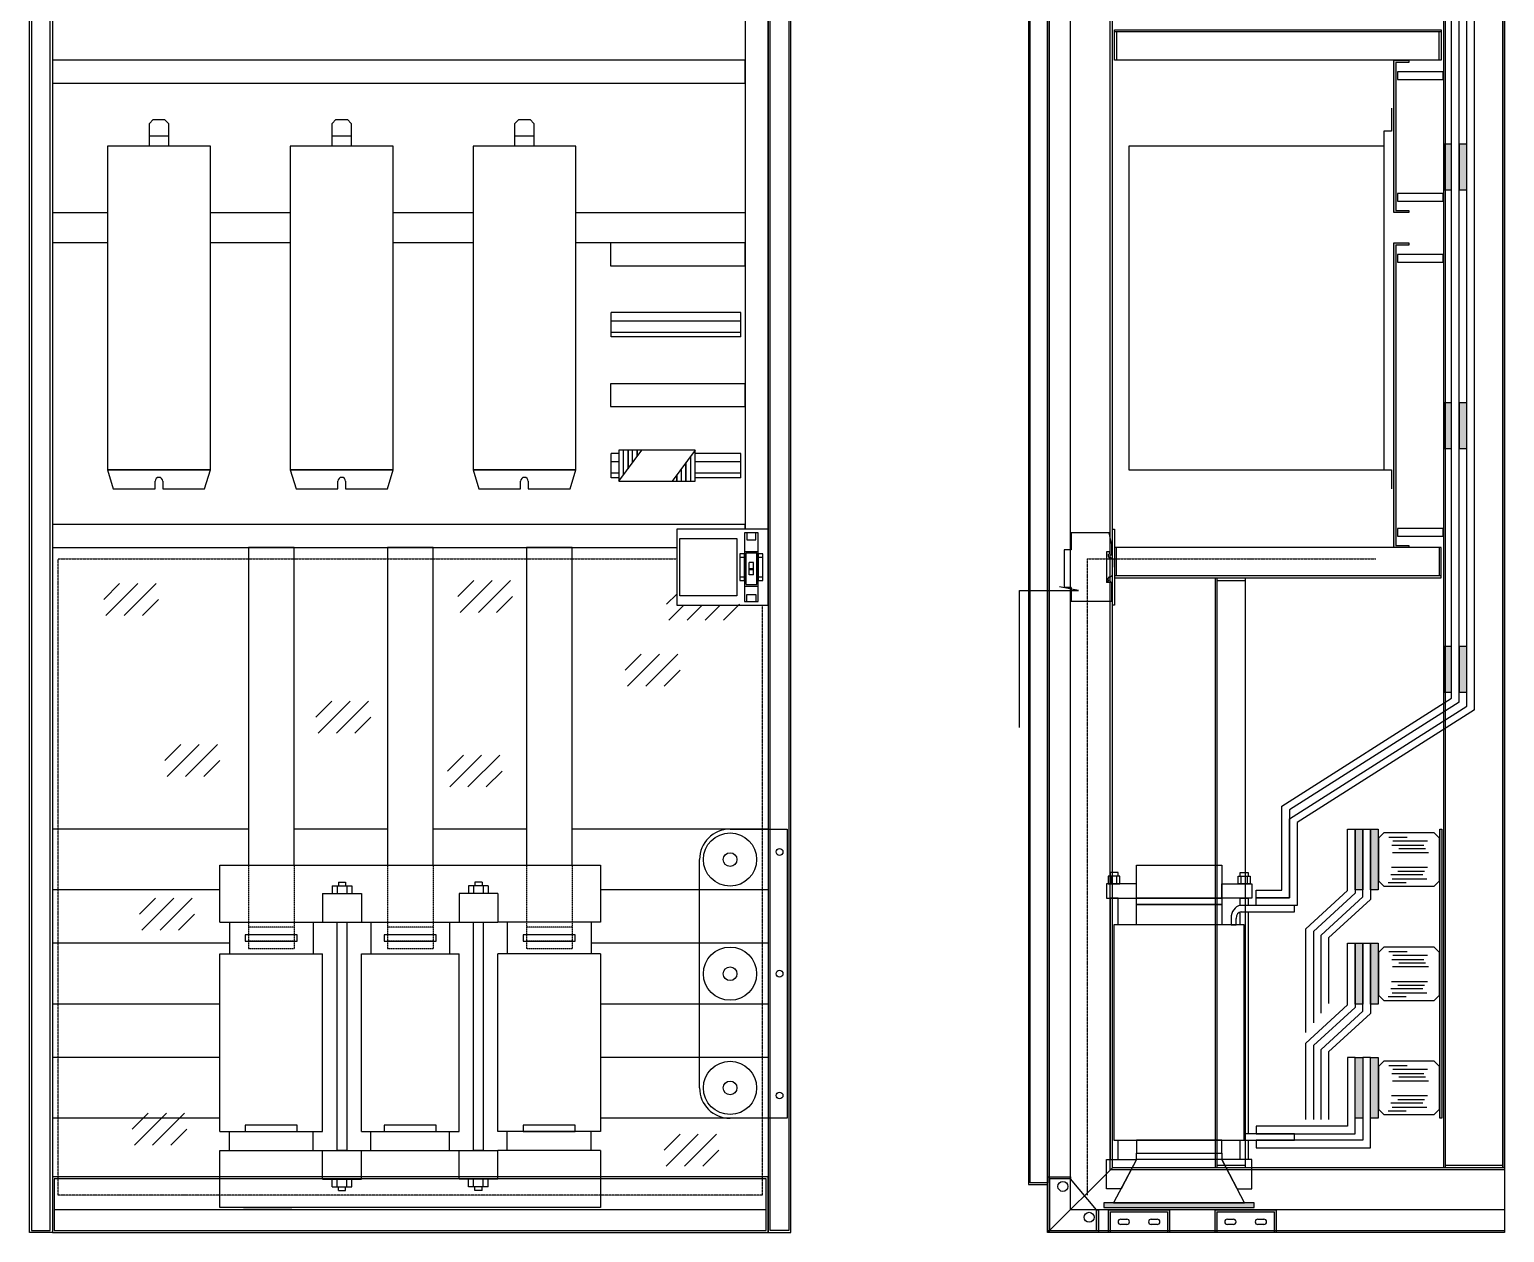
# Model space of a CAD drawing. Header units: millimetres. Extents: x 3151 to 30896, y 1337 to 7086.
# Drawn here: x 9581 to 11519, y 1337 to 2917 of the extents above; entities that cross this region are included whole.
import ezdxf

# ---------------------------------------------------------------- set-up
doc = ezdxf.new("R2010")
doc.units = ezdxf.units.MM
doc.linetypes.add('CENTER', pattern=[2, 1.25, -0.25, 0.25, -0.25])
doc.linetypes.add('DASHED2', pattern=[0.375, 0.25, -0.125])

msp = doc.modelspace()

# ---------------------------------------------------------------- hatches: boundary and pattern name
for points in [[(11373.1, 2876.7), (11393.1, 2876.7), (11393.1, 2874), (11375.7, 2874), (11375.7, 2679.3), (11393.1, 2679.3), (11393.1, 2676.7), (11373.1, 2676.7)], [(11439.1, 2706.7), (11449.1, 2706.7), (11449.1, 2766.7), (11439.1, 2766.7)], [(11459.1, 2706.7), (11469.1, 2706.7), (11469.1, 2766.7), (11459.1, 2766.7)], [(11373.1, 2636.7), (11393.1, 2636.7), (11393.1, 2634), (11375.7, 2634), (11375.7, 2239.3), (11393.1, 2239.3), (11393.1, 2236.7), (11373.1, 2236.7)], [(11439.1, 2366.7), (11449.1, 2366.7), (11449.1, 2426.7), (11439.1, 2426.7)], [(11459.1, 2366.7), (11469.1, 2366.7), (11469.1, 2426.7), (11459.1, 2426.7)], [(11439.1, 2046.7), (11449.1, 2046.7), (11449.1, 2106.7), (11439.1, 2106.7)], [(11459.1, 2046.7), (11469.1, 2046.7), (11469.1, 2106.7), (11459.1, 2106.7)], [(11332.6, 1786.7), (11322.6, 1786.7), (11322.6, 1866.7), (11332.6, 1866.7)], [(11352.6, 1786.7), (11342.6, 1786.7), (11342.6, 1866.7), (11352.6, 1866.7)], [(11436.2, 1486.7), (11433.6, 1486.7), (11433.6, 1866.7), (11436.2, 1866.7)], [(11332.6, 1636.7), (11322.6, 1636.7), (11322.6, 1716.7), (11332.6, 1716.7)], [(11352.6, 1636.7), (11342.6, 1636.7), (11342.6, 1716.7), (11352.6, 1716.7)], [(11332.6, 1486.7), (11322.6, 1486.7), (11322.6, 1566.7), (11332.6, 1566.7)], [(11352.6, 1486.7), (11342.6, 1486.7), (11342.6, 1566.7), (11352.6, 1566.7)], [(10948.6, 1409.7), (10948.6, 1407), (10921.2, 1407), (10921.2, 1339.3), (10982.9, 1339.3), (10982.9, 1366.7), (10985.6, 1366.7), (10985.6, 1336.7), (10918.6, 1336.7), (10918.6, 1409.7)], [(11189.9, 1375.6), (10992.6, 1375.6), (10992.6, 1369.4), (11189.9, 1369.4)]]:
    msp.add_hatch(color=7).paths.add_polyline_path(points)
at = {"linetype": 'Continuous'}
for points in [[(11078.6, 1366.7), (11078.6, 1336.7), (11075.9, 1336.7), (11075.9, 1364), (11001.2, 1364), (11001.2, 1336.7), (10998.6, 1336.7), (10998.6, 1366.7)], [(11218.6, 1366.7), (11218.6, 1336.7), (11215.9, 1336.7), (11215.9, 1364), (11141.2, 1364), (11141.2, 1336.7), (11138.6, 1336.7), (11138.6, 1366.7)]]:
    msp.add_hatch(color=7, dxfattribs=at).paths.add_polyline_path(points)

# ---------------------------------------------------------------- linework, layer by layer
at = {"color": 7}
for p, q in [((9581.5, 1336.7), (9581.5, 3536.7)), ((9584.1, 3534), (9584.1, 1339.3)), ((9608.8, 1339.3), (9608.8, 3534)), ((9611.5, 3536.7), (9611.5, 1336.7)), ((10551.5, 3536.7), (10551.5, 1336.7)), ((10554.1, 1339.3), (10554.1, 3534)), ((10578.8, 3534), (10578.8, 1339.3)), ((10581.5, 1336.7), (10581.5, 3536.7)), ((10918.6, 1336.7), (10918.6, 3536.7)), ((10921.2, 1336.7), (10921.2, 3536.7)), ((11518.6, 3536.7), (11518.6, 1336.7)), ((10893.6, 3512.8), (10893.6, 1399.8)), ((10895.6, 1401.8), (10895.6, 3510.8)), ((10918.6, 3510.8), (10918.6, 1401.8)), ((10948.6, 1366.7), (10948.6, 3506.7)), ((11449.1, 2038.7, -4.7), (11449.1, 3491.7, 137.5)), ((11459.1, 2033.5, -4.2), (11459.1, 3481.7, 137.5)), ((11469.1, 2028.3, -4.8), (11469.1, 3471.7, 136.6)), ((11000.9, 1419), (11000.9, 3454.3)), ((11003.6, 1421.7), (11003.6, 3451.7)), ((11438.6, 3451.2), (11438.6, 1422.2)), ((11441.2, 1422.2), (11441.2, 3451.2)), ((11479.1, 2023.5, -5.3), (11479.1, 3461.7, 135.6)), ((11515.9, 3451.2), (11515.9, 1422.2)), ((11518.6, 1422.2), (11518.6, 3451.2)), ((11518.6, 3451.2), (11518.6, 1422.2)), ((10521.5, 3172.2), (10521.5, 2260.8)), ((10551.5, 2260.8), (10551.5, 3172.2)), ((11006.4, 2876.7), (11006.4, 2916.7)), ((11006.4, 2916.7), (11435.4, 2916.7)), ((11435.4, 2914), (11006.4, 2914)), ((11009.1, 2914), (11009.1, 2876.7)), ((11432.8, 2876.7), (11432.8, 2914)), ((11435.4, 2916.7), (11435.4, 2876.7)), ((10521.5, 2876.7), (9611.5, 2876.7)), ((9611.5, 2876.7), (9611.5, 2676.7)), ((10521.5, 2876.7), (9611.5, 2876.7)), ((9611.5, 2876.7), (9611.5, 2846.7)), ((10521.5, 2846.7), (10521.5, 2876.7)), ((10551.5, 2676.7), (10551.5, 2876.7)), ((11435.4, 2876.7), (11006.4, 2876.7)), ((11373.1, 2676.7), (11373.1, 2876.7)), ((11373.1, 2876.7), (11393.1, 2876.7)), ((11393.1, 2874), (11375.7, 2874)), ((11375.7, 2874), (11375.7, 2679.3)), ((11393.1, 2876.7), (11393.1, 2874)), ((11378.1, 2861.7), (11378.1, 2851.7)), ((11438.1, 2861.7), (11378.1, 2861.7)), ((11378.1, 2851.7), (11438.1, 2851.7)), ((11438.1, 2851.7), (11438.1, 2861.7)), ((9611.5, 2846.7), (10521.5, 2846.7)), ((11370.2, 2813.8), (11370.2, 2783.8)), ((9739, 2793.8), (9744, 2798.8)), ((9739, 2763.8), (9739, 2793.8)), ((9744, 2798.8), (9759, 2798.8)), ((9759, 2798.8), (9764, 2793.8)), ((9764, 2793.8), (9764, 2763.8)), ((9979, 2793.8), (9984, 2798.8)), ((9979, 2763.8), (9979, 2793.8)), ((9984, 2798.8), (9999, 2798.8)), ((9999, 2798.8), (10004, 2793.8)), ((10004, 2793.8), (10004, 2763.8)), ((10219, 2793.8), (10224, 2798.8)), ((10219, 2763.8), (10219, 2793.8)), ((10224, 2798.8), (10239, 2798.8)), ((10239, 2798.8), (10244, 2793.8)), ((10244, 2793.8), (10244, 2763.8)), ((9739, 2777.3), (9764, 2777.3)), ((9979, 2777.3), (10004, 2777.3)), ((10219, 2777.3), (10244, 2777.3)), ((11370.2, 2783.8), (11360.2, 2783.8)), ((11360.2, 2783.8), (11360.2, 2563.8)), ((9819, 2763.8), (9684, 2763.8)), ((9684, 2763.8), (9684, 2338.8)), ((9819, 2338.8), (9819, 2763.8)), ((10059, 2763.8), (9924, 2763.8)), ((9924, 2763.8), (9924, 2338.8)), ((10059, 2338.8), (10059, 2763.8)), ((10299, 2763.8), (10164, 2763.8)), ((10164, 2763.8), (10164, 2338.8)), ((10299, 2338.8), (10299, 2763.8)), ((11360.2, 2763.8), (11025.2, 2763.8)), ((11025.2, 2763.8), (11025.2, 2338.8)), ((11449.1, 2766.7), (11439.1, 2766.7)), ((11439.1, 2766.7), (11439.1, 2706.7)), ((11449.1, 2706.7), (11449.1, 2766.7)), ((11469.1, 2766.7), (11459.1, 2766.7)), ((11459.1, 2766.7), (11459.1, 2706.7)), ((11469.1, 2706.7), (11469.1, 2766.7)), ((11378.1, 2701.7), (11378.1, 2691.7)), ((11438.1, 2701.7), (11378.1, 2701.7)), ((11438.1, 2691.7), (11438.1, 2701.7)), ((11439.1, 2706.7), (11449.1, 2706.7)), ((11459.1, 2706.7), (11469.1, 2706.7)), ((9611.5, 2676.7), (9684, 2676.7)), ((9819, 2676.7), (9924, 2676.7)), ((10059, 2676.7), (10164, 2676.7)), ((10299, 2676.7), (10521.5, 2676.7)), ((11393.1, 2676.7), (11373.1, 2676.7)), ((11375.7, 2679.3), (11393.1, 2679.3)), ((11378.1, 2691.7), (11438.1, 2691.7)), ((11393.1, 2679.3), (11393.1, 2676.7)), ((9684, 2636.7), (9611.5, 2636.7)), ((9611.5, 2636.7), (9611.5, 2236.7)), ((9924, 2636.7), (9819, 2636.7)), ((10164, 2636.7), (10059, 2636.7)), ((10521.5, 2636.7), (10299, 2636.7)), ((10521.5, 2636.7), (10344.5, 2636.7)), ((10344.5, 2636.7), (10344.5, 2606.7)), ((10521.5, 2606.7), (10521.5, 2636.7)), ((10551.5, 2260.8), (10551.5, 2636.7)), ((11373.1, 2236.7), (11373.1, 2636.7)), ((11373.1, 2636.7), (11393.1, 2636.7)), ((11393.1, 2636.7), (11393.1, 2634)), ((11393.1, 2634), (11375.7, 2634)), ((11375.7, 2634), (11375.7, 2239.3)), ((11378.1, 2621.7), (11378.1, 2611.7)), ((11438.1, 2621.7), (11378.1, 2621.7)), ((11438.1, 2611.7), (11438.1, 2621.7)), ((10344.5, 2606.7), (10521.5, 2606.7)), ((11378.1, 2611.7), (11438.1, 2611.7)), ((11360.2, 2563.8), (11360.2, 2338.8)), ((10345.5, 2513.2), (10345.5, 2545.2)), ((10355.5, 2545.2), (10345.5, 2545.2)), ((10515.5, 2545.2), (10355.5, 2545.2)), ((10515.5, 2513.2), (10515.5, 2545.2)), ((10355.5, 2534.2), (10345.5, 2534.2)), ((10355.5, 2519.2), (10345.5, 2519.2)), ((10515.5, 2534.2), (10355.5, 2534.2)), ((10515.5, 2519.2), (10355.5, 2519.2)), ((10355.5, 2513.2), (10345.5, 2513.2)), ((10515.5, 2513.2), (10355.5, 2513.2)), ((10521.5, 2451.7), (10344.5, 2451.7)), ((10344.5, 2451.7), (10344.5, 2421.7)), ((10521.5, 2421.7), (10521.5, 2451.7)), ((10344.5, 2421.7), (10521.5, 2421.7)), ((11449.1, 2426.7), (11439.1, 2426.7)), ((11439.1, 2426.7), (11439.1, 2366.7)), ((11449.1, 2366.7), (11449.1, 2426.7)), ((11469.1, 2426.7), (11459.1, 2426.7)), ((11459.1, 2426.7), (11459.1, 2366.7)), ((11469.1, 2366.7), (11469.1, 2426.7)), ((10455.5, 2364.7), (10355.5, 2364.7)), ((10355.5, 2364.7), (10355.5, 2323.7)), ((10385.5, 2364.7), (10355.5, 2364.7)), ((10355.5, 2364.7), (10355.5, 2323.7)), ((10355.5, 2323.7), (10385.5, 2364.7)), ((10361.5, 2331.9), (10361.5, 2364.7)), ((10367.5, 2340.7), (10367.5, 2364.7)), ((10367.5, 2364.7), (10367.5, 2340.1)), ((10373.5, 2348.3), (10373.5, 2364.7)), ((10379.5, 2356.7), (10379.5, 2364.7)), ((10379.5, 2364.7), (10379.5, 2356.5)), ((10455.5, 2364.7), (10425.5, 2323.7)), ((10455.5, 2323.7), (10455.5, 2364.7)), ((10455.5, 2364.7), (10455.5, 2364.7)), ((10455.5, 2323.7), (10455.5, 2364.7)), ((11439.1, 2366.7), (11449.1, 2366.7)), ((11459.1, 2366.7), (11469.1, 2366.7)), ((10355.5, 2360.2), (10345.5, 2360.2)), ((10345.5, 2328.2), (10345.5, 2360.2)), ((10355.5, 2349.2), (10345.5, 2349.2)), ((10443.5, 2323.7), (10443.5, 2348.3)), ((10443.5, 2347.7), (10443.5, 2323.7)), ((10449.5, 2356.5), (10449.5, 2323.7)), ((10515.5, 2360.2), (10455.5, 2360.2)), ((10515.5, 2349.2), (10455.5, 2349.2)), ((10515.5, 2328.2), (10515.5, 2360.2)), ((9819, 2338.8), (9684, 2338.8)), ((9684, 2338.8), (9691.5, 2313.8)), ((9684, 2338.8), (9819, 2338.8)), ((9811.5, 2313.8), (9819, 2338.8)), ((10059, 2338.8), (9924, 2338.8)), ((9924, 2338.8), (9931.5, 2313.8)), ((9924, 2338.8), (10059, 2338.8)), ((10051.5, 2313.8), (10059, 2338.8)), ((10299, 2338.8), (10164, 2338.8)), ((10164, 2338.8), (10171.5, 2313.8)), ((10164, 2338.8), (10299, 2338.8)), ((10291.5, 2313.8), (10299, 2338.8)), ((10355.5, 2334.2), (10345.5, 2334.2)), ((10355.5, 2328.2), (10345.5, 2328.2)), ((10431.5, 2323.7), (10431.5, 2331.9)), ((10431.5, 2331.7), (10431.5, 2323.7)), ((10437.5, 2340.1), (10437.5, 2323.7)), ((10515.5, 2334.2), (10455.5, 2334.2)), ((10515.5, 2328.2), (10455.5, 2328.2)), ((11025.2, 2338.8), (11360.2, 2338.8)), ((11360.2, 2338.8), (11370.2, 2338.8)), ((11370.2, 2338.8), (11370.2, 2313.8)), ((9691.5, 2313.8), (9746.5, 2313.8)), ((9746.5, 2313.8), (9746.5, 2323.8)), ((9756.5, 2323.8), (9756.5, 2313.8)), ((9756.5, 2313.8), (9811.5, 2313.8)), ((9931.5, 2313.8), (9986.5, 2313.8)), ((9986.5, 2313.8), (9986.5, 2323.8)), ((9996.5, 2323.8), (9996.5, 2313.8)), ((9996.5, 2313.8), (10051.5, 2313.8)), ((10171.5, 2313.8), (10226.5, 2313.8)), ((10226.5, 2313.8), (10226.5, 2323.8)), ((10236.5, 2323.8), (10236.5, 2313.8)), ((10236.5, 2313.8), (10291.5, 2313.8)), ((10355.5, 2323.7), (10455.5, 2323.7)), ((10355.5, 2323.7), (10355.5, 2323.7)), ((10425.5, 2323.7), (10455.5, 2323.7)), ((10521.5, 2266.7), (9611.5, 2266.7)), ((9611.5, 2266.7), (9611.5, 2236.7)), ((10521.5, 2260.8), (10521.5, 2266.7)), ((10551.5, 2260.8), (10431.5, 2260.8)), ((10431.5, 2260.8), (10431.5, 2160.8)), ((10435.5, 2173.3), (10435.5, 2248.3)), ((10435.5, 2248.3), (10510.5, 2248.3)), ((10510.5, 2248.3), (10510.5, 2173.3)), ((10538.5, 2255.8), (10520.5, 2255.8)), ((10520.5, 2255.8), (10520.5, 2165.8)), ((10523.5, 2255.8), (10523.5, 2246.8)), ((10535.5, 2246.8), (10535.5, 2255.8)), ((10538.5, 2165.8), (10538.5, 2255.8)), ((10551.5, 2160.8), (10551.5, 2260.8)), ((10999.4, 2255.8), (10949.4, 2255.8)), ((10949.4, 2255.8), (10949.4, 2233.5)), ((11002.4, 2241.8), (10999.4, 2255.8)), ((11003.6, 2160.8), (11003.6, 2260.8)), ((11003.6, 2260.8), (11006.6, 2260.8)), ((11006.6, 2260.8), (11006.6, 2160.8)), ((11378.1, 2261.7), (11378.1, 2251.7)), ((11438.1, 2261.7), (11378.1, 2261.7)), ((11378.1, 2251.7), (11438.1, 2251.7)), ((11438.1, 2251.7), (11438.1, 2261.7)), ((9611.5, 2236.7), (10431.5, 2236.7)), ((9611.5, 2236.7), (10431.5, 2236.7)), ((9929, 2236.7, 0.7), (9869, 2236.7, 0.7)), ((9869, 2236.7, 0.7), (9869, 1819.4, 0.7)), ((9929, 1819.4, 0.7), (9929, 2236.7, 0.7)), ((10111.5, 2236.7, 0.7), (10051.5, 2236.7, 0.7)), ((10051.5, 2236.7, 0.7), (10051.5, 1819.4, 0.7)), ((10111.5, 1819.4, 0.7), (10111.5, 2236.7, 0.7)), ((10294, 2236.7, 0.7), (10234, 2236.7, 0.7)), ((10234, 2236.7, 0.7), (10234, 1819.4, 0.7)), ((10294, 1819.4, 0.7), (10294, 2236.7, 0.7)), ((10520.5, 2228.3), (10514.5, 2228.3)), ((10514.5, 2228.3), (10514.5, 2193.3)), ((10520.5, 2231.5), (10538.5, 2231.5)), ((10520.5, 2193.3), (10520.5, 2228.3)), ((10522.5, 2229.5), (10536.5, 2229.5)), ((10522.5, 2188), (10522.5, 2229.5)), ((10523.5, 2246.8), (10535.5, 2246.8)), ((10536.5, 2188), (10536.5, 2229.5)), ((10544.5, 2228.3), (10538.5, 2228.3)), ((10538.5, 2228.3), (10538.5, 2193.3)), ((10544.5, 2193.3), (10544.5, 2228.3)), ((10940.4, 2233.5), (10940.4, 2184)), ((10949.4, 2233.5), (10940.4, 2233.5)), ((10996, 2230.8), (10996, 2190.8)), ((10999.6, 2230.8), (10996, 2230.8)), ((10997.9, 2228.4), (10997.9, 2225.1)), ((10999.6, 2230.8), (11000.4, 2226.8)), ((11002.4, 2241.8), (11002.4, 2226.8)), ((11006.4, 2236.7), (11006.4, 2196.7)), ((11435.4, 2236.7), (11006.4, 2236.7)), ((11009.1, 2199.3), (11009.1, 2236.7)), ((11393.1, 2236.7), (11373.1, 2236.7)), ((11375.7, 2239.3), (11393.1, 2239.3)), ((11393.1, 2239.3), (11393.1, 2236.7)), ((11432.8, 2236.7), (11432.8, 2199.3)), ((11435.4, 2196.7), (11435.4, 2236.7)), ((10520.5, 2223.6), (10514.5, 2223.6)), ((10514.5, 2223.6), (10514.5, 2197.9)), ((10520.5, 2197.9), (10520.5, 2223.6)), ((10532.5, 2216.8), (10526.5, 2216.8)), ((10526.5, 2200.8), (10526.5, 2216.8)), ((10532.5, 2208.8), (10526.5, 2208.8)), ((10532.5, 2200.8), (10532.5, 2216.8)), ((10544.5, 2223.6), (10538.5, 2223.6)), ((10538.5, 2223.6), (10538.5, 2197.9)), ((10544.5, 2197.9), (10544.5, 2223.6)), ((11000.4, 2226.8), (11002.4, 2226.8)), ((11003.6, 2221.3), (11003.6, 2210.8)), ((11003.6, 2200.3), (11003.6, 2210.8)), ((9678.9, 2168.5), (9699.9, 2189.5)), ((9681.9, 2147.5), (9723.9, 2189.5)), ((9705.9, 2147.5), (9747.9, 2189.5)), ((10144, 2172.4), (10165, 2193.4)), ((10147, 2151.4), (10189, 2193.4)), ((10171, 2151.4), (10213, 2193.4)), ((10514.5, 2197.9), (10520.5, 2197.9)), ((10514.5, 2193.3), (10520.5, 2193.3)), ((10526.5, 2207.8), (10532.5, 2207.8)), ((10532.5, 2200.8), (10526.5, 2200.8)), ((10538.5, 2197.9), (10544.5, 2197.9)), ((10538.5, 2193.3), (10544.5, 2193.3)), ((11002.4, 2190.8), (10996, 2190.8)), ((10997.4, 2190.8), (10999.4, 2194.8)), ((10997.9, 2193.1), (10997.9, 2196.4)), ((10999.4, 2194.8), (11001.4, 2190.8)), ((11002.4, 2190.8), (11002.4, 2165.8)), ((11435.4, 2199.3), (11006.4, 2199.3)), ((11006.4, 2196.7), (11435.4, 2196.7)), ((11178.6, 2196.2), (11138.6, 2196.2)), ((11138.6, 2196.2), (11138.6, 1422.2)), ((11141.2, 1422.2), (11141.2, 2196.2)), ((11141.2, 2193.5), (11178.6, 2193.5)), ((11178.6, 1422.2), (11178.6, 2196.2)), ((10195, 2151.4), (10216, 2172.4)), ((10418, 2162), (10431.5, 2175.5)), ((10510.5, 2173.3), (10435.5, 2173.3)), ((10520.5, 2186), (10538.5, 2186)), ((10522.5, 2188), (10536.5, 2188)), ((10523.5, 2174.8), (10535.5, 2174.8)), ((10523.5, 2165.8), (10523.5, 2174.8)), ((10535.5, 2174.8), (10535.5, 2165.8)), ((10881.5, 2000), (10881.5, 2180)), ((10881.5, 2180), (10959, 2180)), ((10959, 2180), (10934, 2185)), ((10949.4, 2184), (10940.4, 2184)), ((10949.4, 2184), (10949.4, 2165.8)), ((9729.9, 2147.5), (9750.9, 2168.5)), ((10421, 2141), (10440.7, 2160.8)), ((10431.5, 2160.8), (10551.5, 2160.8)), ((10445, 2141), (10464.7, 2160.8)), ((10469, 2141), (10488.7, 2160.8)), ((10493, 2141), (10514, 2162)), ((10520.5, 2165.8), (10538.5, 2165.8)), ((11002.4, 2165.8), (10949.4, 2165.8)), ((11006.6, 2160.8), (11003.6, 2160.8)), ((10363.8, 2075.3), (10384.8, 2096.3)), ((10366.8, 2054.3), (10408.8, 2096.3)), ((10390.8, 2054.3), (10432.8, 2096.3)), ((11449.1, 2106.7), (11439.1, 2106.7)), ((11439.1, 2106.7), (11439.1, 2046.7)), ((11449.1, 2046.7), (11449.1, 2106.7)), ((11469.1, 2106.7), (11459.1, 2106.7)), ((11459.1, 2106.7), (11459.1, 2046.7)), ((11469.1, 2046.7), (11469.1, 2106.7)), ((10414.8, 2054.3), (10435.8, 2075.3)), ((9957.6, 2013.7), (9978.6, 2034.7)), ((9960.6, 1992.7), (10002.6, 2034.7)), ((9984.6, 1992.7), (10026.6, 2034.7)), ((11226.1, 1897, 0), (11449.1, 2038.7, 0)), ((11439.1, 2046.7), (11449.1, 2046.7)), ((11459.1, 2046.7), (11469.1, 2046.7)), ((11459.1, 2033.5, 0), (11236.1, 1891.9, 0)), ((11236.1, 1880.3, 0.7), (11469.1, 2028.3, 0.7)), ((11479.1, 2023.2, 0.7), (11246.1, 1875.2, 0.7)), ((10008.6, 1992.7), (10029.6, 2013.7)), ((9759.4, 1956.7), (9780.4, 1977.7)), ((9762.4, 1935.7), (9804.4, 1977.7)), ((9786.4, 1935.7), (9828.4, 1977.7)), ((9810.4, 1935.7), (9831.4, 1956.7)), ((10130.3, 1943), (10151.3, 1964)), ((10133.3, 1922), (10175.3, 1964)), ((10157.3, 1922), (10199.3, 1964)), ((10181.3, 1922), (10202.3, 1943)), ((11226.1, 1786.3, 0), (11226.1, 1897, 0)), ((11236.1, 1891.9, 0), (11236.1, 1776.3, 0)), ((11236.1, 1776.3, 0.7), (11236.1, 1880.3, 0.7)), ((9869, 1866.7, 0), (9611.5, 1866.7, 0)), ((10051.5, 1866.7, 0), (9929, 1866.7, 0)), ((10051.5, 1866.7, 0), (9929, 1866.7, 0)), ((10234, 1866.7, 0), (10111.5, 1866.7, 0)), ((10234, 1866.7, 0), (10111.5, 1866.7, 0)), ((10551.5, 1866.7, 0), (10294, 1866.7, 0)), ((10501.5, 1866.7, 0), (10551.5, 1866.7, 0)), ((10551.5, 1866.7, 0), (10576.5, 1866.7, 0)), ((10576.5, 1866.7, 0), (10576.5, 1486.7, 0)), ((11246.1, 1875.2, 0.7), (11246.1, 1766.3, 0.7)), ((11312.6, 1786, 0), (11312.6, 1866.7, 0)), ((11312.6, 1866.7, 0), (11322.6, 1866.7, 0)), ((11322.6, 1786.7, 0), (11322.6, 1866.7, 0)), ((11322.6, 1866.7, 0), (11332.6, 1866.7, 0)), ((11322.6, 1866.7, 0), (11322.6, 1782.5, 0)), ((11332.6, 1866.7, 0), (11332.6, 1786.7, 0)), ((11332.6, 1777.7, 0), (11332.6, 1866.7, 0)), ((11332.6, 1866.7, 0), (11342.6, 1866.7, 0)), ((11342.6, 1786.7, 0), (11342.6, 1866.7, 0)), ((11342.6, 1866.7, 0), (11352.6, 1866.7, 0)), ((11342.6, 1866.7, 0), (11342.6, 1774.3, 0)), ((11352.6, 1866.7, 0), (11352.6, 1786.7, 0)), ((11360.1, 1861.7, 0), (11353.1, 1854.7, 0)), ((11426.1, 1861.7, 0), (11360.1, 1861.7, 0)), ((11433.1, 1854.7, 0), (11426.1, 1861.7, 0)), ((11433.6, 1486.7, 0), (11433.6, 1866.7, 0)), ((11433.6, 1866.7, 0), (11436.2, 1866.7, 0)), ((11436.2, 1866.7, 0), (11436.2, 1486.7, 0)), ((11353.1, 1854.7, 0), (11353.1, 1798.7, 0)), ((11366.8, 1856, 0), (11390.8, 1856, 0)), ((11370.5, 1845.4, 0), (11412.7, 1845.4, 0)), ((11372.1, 1851.1, 0), (11417.6, 1851.1, 0)), ((11379.8, 1841, 0), (11414.7, 1841, 0)), ((11433.1, 1798.7, 0), (11433.1, 1854.7, 0)), ((10461.5, 1526.7, 0), (10461.5, 1826.7, 0)), ((11371.3, 1836.1, 0), (11418.8, 1836.1, 0)), ((9831.5, 1819.4, 0.7), (10331.5, 1819.4, 0.7)), ((9831.5, 1744.4, 0.7), (9831.5, 1819.4, 0.7)), ((9869, 1819.4, 0.7), (9929, 1819.4, 0.7)), ((10051.5, 1819.4, 0.7), (10111.5, 1819.4, 0.7)), ((10234, 1819.4, 0.7), (10294, 1819.4, 0.7)), ((10331.5, 1819.4, 0.7), (10331.5, 1744.4, 0.7)), ((10997.9, 1804.9, 0.7), (10997.9, 1794.9, 0.7)), ((11013.6, 1804.9, 0.7), (10997.9, 1804.9, 0.7)), ((11000.5, 1809.5, 0.7), (11000.5, 1804.9, 0.7)), ((11011, 1809.5, 0.7), (11000.5, 1809.5, 0.7)), ((11001.8, 1804.9, 0.7), (11001.8, 1794.9, 0.7)), ((11009.6, 1804.9, 0.7), (11001.8, 1804.9, 0.7)), ((11009.6, 1794.9, 0.7), (11009.6, 1804.9, 0.7)), ((11011, 1804.9, 0.7), (11011, 1809.5, 0.7)), ((11013.6, 1794.9, 0.7), (11013.6, 1804.9, 0.7)), ((11035.3, 1819.4, 0.7), (11147.2, 1819.4, 0.7)), ((11035.3, 1776.1, 0.7), (11035.3, 1819.4, 0.7)), ((11147.2, 1819.4, 0.7), (11147.2, 1776.1, 0.7)), ((11169, 1794.9, 0.7), (11169, 1804.9, 0.7)), ((11169, 1804.9, 0.7), (11184.6, 1804.9, 0.7)), ((11171.5, 1809.5, 0.7), (11182.1, 1809.5, 0.7)), ((11171.5, 1804.9, 0.7), (11171.5, 1809.5, 0.7)), ((11172.9, 1794.9, 0.7), (11172.9, 1804.9, 0.7)), ((11172.9, 1804.9, 0.7), (11180.7, 1804.9, 0.7)), ((11180.7, 1804.9, 0.7), (11180.7, 1794.9, 0.7)), ((11182.1, 1809.5, 0.7), (11182.1, 1804.9, 0.7)), ((11184.6, 1804.9, 0.7), (11184.6, 1794.9, 0.7)), ((11369.2, 1807.2, 0), (11411.5, 1807.2, 0)), ((11370.1, 1816.5, 0), (11417.6, 1816.5, 0)), ((11370.9, 1801.5, 0), (11416.4, 1801.5, 0)), ((11378.6, 1811.6, 0), (11413.5, 1811.6, 0)), ((9831.5, 1786.7, 0.3), (9611.5, 1786.7, -0.4)), ((9979, 1792.3, 0.7), (9979, 1781.9, 0.7)), ((9979, 1792.3, 0.7), (10004.9, 1792.3, 0.7)), ((9985.5, 1792.3, 0.7), (9985.5, 1781.9, 0.7)), ((9987.2, 1797, 0.7), (9987.2, 1792.3, 0.7)), ((9987.2, 1797, 0.7), (9996.7, 1797, 0.7)), ((9996.7, 1797, 0.7), (9996.7, 1792.3, 0.7)), ((9998.4, 1792.3, 0.7), (9998.4, 1781.9, 0.7)), ((10004.9, 1792.3, 0.7), (10004.9, 1781.9, 0.7)), ((10184, 1792.3, 0.7), (10158.1, 1792.3, 0.7)), ((10158.1, 1792.3, 0.7), (10158.1, 1781.9, 0.7)), ((10164.6, 1792.3, 0.7), (10164.6, 1781.9, 0.7)), ((10166.3, 1797, 0.7), (10166.3, 1792.3, 0.7)), ((10175.8, 1797, 0.7), (10166.3, 1797, 0.7)), ((10175.8, 1797, 0.7), (10175.8, 1792.3, 0.7)), ((10177.5, 1792.3, 0.7), (10177.5, 1781.9, 0.7)), ((10184, 1792.3, 0.7), (10184, 1781.9, 0.7)), ((10551.5, 1786.7, -0.4), (10331.5, 1786.7, 0.3)), ((10995.9, 1794.9, 0.7), (10995.9, 1776.1, 0.7)), ((11035.3, 1794.9, 0.7), (10995.9, 1794.9, 0.7)), ((10997.9, 1794.9, 0.7), (11013.6, 1794.9, 0.7)), ((11001.8, 1794.9, 0.7), (11009.6, 1794.9, 0.7)), ((11035.3, 1776.1, 0.7), (11035.3, 1794.9, 0.7)), ((11147.2, 1776.1, 0.7), (11147.2, 1794.9, 0.7)), ((11147.2, 1794.9, 0.7), (11186.7, 1794.9, 0.7)), ((11184.6, 1794.9, 0.7), (11169, 1794.9, 0.7)), ((11180.7, 1794.9, 0.7), (11172.9, 1794.9, 0.7)), ((11186.7, 1794.9, 0.7), (11186.7, 1776.1, 0.7)), ((11192.6, 1776.3, 0), (11192.6, 1786.3, 0)), ((11192.6, 1786.3, 0), (11226.1, 1786.3, 0)), ((11257.6, 1735.6, 0), (11312.6, 1786, 0)), ((11322.6, 1782.5, 0), (11267.6, 1732.2, 0)), ((11332.6, 1786.7, 0), (11322.6, 1786.7, 0)), ((11352.6, 1786.7, 0), (11342.6, 1786.7, 0)), ((11353.1, 1798.7, 0), (11360.1, 1791.7, 0)), ((11360.1, 1791.7, 0), (11426.1, 1791.7, 0)), ((11365.6, 1796.6, 0), (11389.6, 1796.6, 0)), ((11426.1, 1791.7, 0), (11433.1, 1798.7, 0)), ((9726, 1754.8), (9747, 1775.8)), ((9729, 1733.8), (9771, 1775.8)), ((9753, 1733.8), (9795, 1775.8)), ((9966.5, 1781.9, 0.7), (9966.5, 1744.4, 0.7)), ((9966.5, 1781.9, 0.7), (10017.4, 1781.9, 0.7)), ((10017.4, 1781.9, 0.7), (10017.4, 1744.4, 0.7)), ((10145.6, 1781.9, 0.7), (10145.6, 1744.4, 0.7)), ((10196.5, 1781.9, 0.7), (10145.6, 1781.9, 0.7)), ((10196.5, 1781.9, 0.7), (10196.5, 1744.4, 0.7)), ((10995.9, 1776.1, 0.7), (11035.3, 1776.1, 0.7)), ((11000.5, 1776.1, 0.7), (11000.5, 1432.4, 0)), ((11011, 1776.1, 0.7), (11000.5, 1776.1, 0.7)), ((11011, 1740.8, 0), (11011, 1776.1, 0.7)), ((11147.2, 1776.1, 0.7), (11035.3, 1776.1, 0.7)), ((11035.3, 1776.1, 0.7), (11147.2, 1776.1, 0.7)), ((11035.3, 1767.6, 0.7), (11035.3, 1776.1, 0.7)), ((11147.2, 1767.6, 0.7), (11035.3, 1767.6, 0.7)), ((11035.3, 1767.6, 0.7), (11147.2, 1767.6, 0.7)), ((11035.3, 1740.8, 0), (11035.3, 1767.6, 0.7)), ((11186.7, 1776.1, 0.7), (11147.2, 1776.1, 0.7)), ((11147.2, 1776.1, 0.7), (11147.2, 1767.6, 0.7)), ((11147.2, 1767.6, 0.7), (11147.2, 1740.8, 0)), ((11171.5, 1766.3, 0), (11171.5, 1776.1, 0.7)), ((11171.5, 1776.1, 0.7), (11182.1, 1776.1, 0.7)), ((11242.6, 1766.3, 0), (11171.5, 1766.3, 0)), ((11182.1, 1776.1, 0.7), (11182.1, 1766.3, 0)), ((11236.1, 1776.3, 0), (11192.6, 1776.3, 0)), ((11192.6, 1766.3, 0.7), (11192.6, 1776.3, 0.7)), ((11192.6, 1776.3, 0.7), (11236.1, 1776.3, 0.7)), ((11246.1, 1766.3, 0.7), (11192.6, 1766.3, 0.7)), ((11242.6, 1757.8, 0), (11242.6, 1766.3, 0)), ((11277.6, 1727.3, 0), (11332.6, 1777.7, 0)), ((11342.6, 1774.3, 0), (11287.6, 1723.9, 0)), ((9777, 1733.8), (9798, 1754.8)), ((9831.5, 1744.4, 0.7), (9966.5, 1744.4, 0.7)), ((9844, 1744.4, 0.7), (9844, 1702.8, 0.7)), ((9954, 1744.4, 0.7), (9954, 1702.8, 0.7)), ((9966.5, 1744.4, 0.7), (10017.4, 1744.4, 0.7)), ((9985.5, 1744.4, 0.7), (9998.4, 1744.4, 0.7)), ((9985.5, 1444.4, 0.7), (9985.5, 1744.4, 0.7)), ((9998.4, 1744.4, 0.7), (9998.4, 1444.4, 0.7)), ((10017.4, 1744.4, 0.7), (10145.6, 1744.4, 0.7)), ((10029.9, 1744.4, 0.7), (10029.9, 1702.8, 0.7)), ((10133.1, 1744.4, 0.7), (10133.1, 1702.8, 0.7)), ((10145.6, 1744.4, 0.7), (10196.5, 1744.4, 0.7)), ((10164.6, 1744.4, 0.7), (10177.5, 1744.4, 0.7)), ((10164.6, 1444.4, 0.7), (10164.6, 1744.4, 0.7)), ((10177.5, 1744.4, 0.7), (10177.5, 1444.4, 0.7)), ((10331.5, 1744.4, 0.7), (10196.5, 1744.4, 0.7)), ((10209, 1744.4, 0.7), (10209, 1702.8, 0.7)), ((10319, 1744.4, 0.7), (10319, 1702.8, 0.7)), ((11159.6, 1749.3, 0), (11159.6, 1740.8, 0)), ((11166.2, 1740.8, 0), (11166.2, 1749.3, 0)), ((11171.5, 1740.8, 0), (11171.5, 1757.7, 0)), ((11172.7, 1757.8, 0), (11242.6, 1757.8, 0)), ((11182.1, 1757.8, 0), (11182.1, 1466.3, 0)), ((9933.2, 1727.7, 0.7), (9864.8, 1727.7, 0.7)), ((9864.8, 1727.7, 0.7), (9864.8, 1719.4, 0.7)), ((9933.2, 1719.4, 0.7), (9933.2, 1727.7, 0.7)), ((10115.7, 1727.7, 0.7), (10047.3, 1727.7, 0.7)), ((10047.3, 1727.7, 0.7), (10047.3, 1719.4, 0.7)), ((10115.7, 1719.4, 0.7), (10115.7, 1727.7, 0.7)), ((10298.2, 1727.7, 0.7), (10229.8, 1727.7, 0.7)), ((10229.8, 1727.7, 0.7), (10229.8, 1719.4, 0.7)), ((10298.2, 1719.4, 0.7), (10298.2, 1727.7, 0.7)), ((11005.7, 1740.8, 0), (11005.7, 1457.8, 0)), ((11176.8, 1740.8, 0), (11005.7, 1740.8, 0)), ((11147.2, 1740.8, 0), (11035.3, 1740.8, 0)), ((11159.6, 1740.8, 0), (11166.2, 1740.8, 0)), ((11176.8, 1457.8, 0), (11176.8, 1740.8, 0)), ((11257.6, 1599.4, 0), (11257.6, 1735.6, 0)), ((11267.6, 1732.2, 0), (11267.6, 1612.1, 0)), ((11277.6, 1624.9, 0), (11277.6, 1727.3, 0)), ((9844, 1716.7, 0.7), (9611.5, 1716.7, -0.4)), ((9864.8, 1719.4, 0.7), (9933.2, 1719.4, 0.7)), ((10047.3, 1719.4, 0.7), (10115.7, 1719.4, 0.7)), ((10229.8, 1719.4, 0.7), (10298.2, 1719.4, 0.7)), ((10551.5, 1716.7, -0.4), (10319, 1716.7, 0.7)), ((11287.6, 1723.9, 0), (11287.6, 1637.6, 0)), ((11312.6, 1636, 0), (11312.6, 1716.7, 0)), ((11312.6, 1716.7, 0), (11322.6, 1716.7, 0)), ((11322.6, 1716.7, 0), (11322.6, 1632.5, 0)), ((11322.6, 1636.7, 0), (11322.6, 1716.7, 0)), ((11322.6, 1716.7, 0), (11332.6, 1716.7, 0)), ((11332.6, 1627.7, 0), (11332.6, 1716.7, 0)), ((11332.6, 1716.7, 0), (11342.6, 1716.7, 0)), ((11332.6, 1716.7, 0), (11332.6, 1636.7, 0)), ((11342.6, 1716.7, 0), (11342.6, 1624.3, 0)), ((11342.6, 1636.7, 0), (11342.6, 1716.7, 0)), ((11342.6, 1716.7, 0), (11352.6, 1716.7, 0)), ((11352.6, 1716.7, 0), (11352.6, 1636.7, 0)), ((11360.1, 1711.7, 0), (11353.1, 1704.7, 0)), ((11353.1, 1704.7, 0), (11353.1, 1648.7, 0)), ((11426.1, 1711.7, 0), (11360.1, 1711.7, 0)), ((11366.8, 1706, 0), (11390.8, 1706, 0)), ((11433.1, 1704.7, 0), (11426.1, 1711.7, 0)), ((11433.1, 1648.7, 0), (11433.1, 1704.7, 0)), ((9831.5, 1469.4, 0.7), (9831.5, 1702.8, 0.7)), ((9831.5, 1702.8, 0.7), (9966.5, 1702.8, 0.7)), ((9966.5, 1469.4, 0.7), (9966.5, 1702.8, 0.7)), ((10017.4, 1469.4, 0.7), (10017.4, 1702.8, 0.7)), ((10017.4, 1702.8, 0.7), (10145.6, 1702.8, 0.7)), ((10145.6, 1469.4, 0.7), (10145.6, 1702.8, 0.7)), ((10196.5, 1469.4, 0.7), (10196.5, 1702.8, 0.7)), ((10331.5, 1702.8, 0.7), (10196.5, 1702.8, 0.7)), ((10331.5, 1702.8, 0.7), (10331.5, 1469.4, 0.7)), ((11370.5, 1695.4, 0), (11412.7, 1695.4, 0)), ((11371.3, 1686.1, 0), (11418.8, 1686.1, 0)), ((11372.1, 1701.1, 0), (11417.6, 1701.1, 0)), ((11379.8, 1691, 0), (11414.7, 1691, 0)), ((11370.1, 1666.5, 0), (11417.6, 1666.5, 0)), ((11353.1, 1648.7, 0), (11360.1, 1641.7, 0)), ((11365.6, 1646.6, 0), (11389.6, 1646.6, 0)), ((11369.2, 1657.2, 0), (11411.5, 1657.2, 0)), ((11370.9, 1651.5, 0), (11416.4, 1651.5, 0)), ((11378.6, 1661.6, 0), (11413.5, 1661.6, 0)), ((11426.1, 1641.7, 0), (11433.1, 1648.7, 0)), ((9831.5, 1636.7, 0.3), (9611.5, 1636.7, -0.4)), ((10551.5, 1636.7, -0.4), (10331.5, 1636.7, 0.3)), ((11257.6, 1585.6, 0), (11312.6, 1636, 0)), ((11322.6, 1632.5, 0), (11267.6, 1582.2, 0)), ((11277.6, 1577.3, 0), (11332.6, 1627.7, 0)), ((11332.6, 1636.7, 0), (11322.6, 1636.7, 0)), ((11352.6, 1636.7, 0), (11342.6, 1636.7, 0)), ((11360.1, 1641.7, 0), (11426.1, 1641.7, 0)), ((11342.6, 1624.3, 0), (11287.6, 1573.9, 0)), ((11257.6, 1485, 0), (11257.6, 1585.6, 0)), ((11267.6, 1582.2, 0), (11267.6, 1485, 0)), ((11277.6, 1485, 0), (11277.6, 1577.3, 0)), ((11287.6, 1573.9, 0), (11287.6, 1485, 0)), ((9831.5, 1566.7, 0.3), (9611.5, 1566.7, -0.4)), ((10551.5, 1566.7, -0.4), (10331.5, 1566.7, 0.3)), ((11322.6, 1566.7, 0), (11312.6, 1566.7, 0)), ((11312.6, 1566.7, 0), (11312.6, 1476.3, 0)), ((11322.6, 1486.7, 0), (11322.6, 1566.7, 0)), ((11322.6, 1566.7, 0), (11332.6, 1566.7, 0)), ((11322.6, 1466.3, 0), (11322.6, 1566.7, 0)), ((11332.6, 1566.7, 0), (11332.6, 1486.7, 0)), ((11342.6, 1566.7, 0), (11332.6, 1566.7, 0)), ((11332.6, 1566.7, 0), (11332.6, 1457.8, 0)), ((11342.6, 1486.7, 0), (11342.6, 1566.7, 0)), ((11342.6, 1566.7, 0), (11352.6, 1566.7, 0)), ((11342.6, 1447.8, 0), (11342.6, 1566.7, 0)), ((11352.6, 1566.7, 0), (11352.6, 1486.7, 0)), ((11360.1, 1561.7, 0), (11353.1, 1554.7, 0)), ((11353.1, 1554.7, 0), (11353.1, 1498.7, 0)), ((11426.1, 1561.7, 0), (11360.1, 1561.7, 0)), ((11366.8, 1556, 0), (11390.8, 1556, 0)), ((11372.1, 1551.1, 0), (11417.6, 1551.1, 0)), ((11433.1, 1554.7, 0), (11426.1, 1561.7, 0)), ((11433.1, 1498.7, 0), (11433.1, 1554.7, 0)), ((11370.5, 1545.4, 0), (11412.7, 1545.4, 0)), ((11371.3, 1536.1, 0), (11418.8, 1536.1, 0)), ((11379.8, 1541, 0), (11414.7, 1541, 0)), ((11370.1, 1516.5, 0), (11417.6, 1516.5, 0)), ((11378.6, 1511.6, 0), (11413.5, 1511.6, 0)), ((9716.2, 1472.4), (9737.2, 1493.4)), ((9719.2, 1451.4), (9761.2, 1493.4)), ((9743.2, 1451.4), (9785.2, 1493.4)), ((11353.1, 1498.7, 0), (11360.1, 1491.7, 0)), ((11360.1, 1491.7, 0), (11426.1, 1491.7, 0)), ((11365.6, 1496.6, 0), (11389.6, 1496.6, 0)), ((11369.2, 1507.2, 0), (11411.5, 1507.2, 0)), ((11370.9, 1501.5, 0), (11416.4, 1501.5, 0)), ((11426.1, 1491.7, 0), (11433.1, 1498.7, 0)), ((9831.5, 1486.7, 0.7), (9611.5, 1486.7)), ((9767.2, 1451.4), (9788.2, 1472.4)), ((9933.2, 1477.7, 0.7), (9864.8, 1477.7, 0.7)), ((9864.8, 1477.7, 0.7), (9864.8, 1469.4, 0.7)), ((9933.2, 1469.4, 0.7), (9933.2, 1477.7, 0.7)), ((10115.7, 1477.7, 0.7), (10047.3, 1477.7, 0.7)), ((10047.3, 1477.7, 0.7), (10047.3, 1469.4, 0.7)), ((10115.7, 1469.4, 0.7), (10115.7, 1477.7, 0.7)), ((10298.2, 1477.7, 0.7), (10229.8, 1477.7, 0.7)), ((10229.8, 1477.7, 0.7), (10229.8, 1469.4, 0.7)), ((10298.2, 1469.4, 0.7), (10298.2, 1477.7, 0.7)), ((10551.5, 1486.7), (10331.5, 1486.7, 0.7)), ((10551.5, 1486.7, 0), (10501.5, 1486.7, 0)), ((10576.5, 1486.7, 0), (10551.5, 1486.7, 0)), ((11312.6, 1476.3, 0), (11192.6, 1476.3, 0)), ((11192.6, 1476.3, 0), (11192.6, 1466.3, 0)), ((11332.6, 1486.7, 0), (11322.6, 1486.7, 0)), ((11352.6, 1486.7, 0), (11342.6, 1486.7, 0)), ((11436.2, 1486.7, 0), (11433.6, 1486.7, 0)), ((9831.5, 1469.4, 0.7), (9966.5, 1469.4, 0.7)), ((9844, 1444.4, 0.7), (9844, 1469.4, 0.7)), ((9864.8, 1469.4, 0.7), (9933.2, 1469.4, 0.7)), ((9954, 1444.4, 0.7), (9954, 1469.4, 0.7)), ((10017.4, 1469.4, 0.7), (10145.6, 1469.4, 0.7)), ((10029.9, 1444.4, 0.7), (10029.9, 1469.4, 0.7)), ((10047.3, 1469.4, 0.7), (10115.7, 1469.4, 0.7)), ((10133.1, 1444.4, 0.7), (10133.1, 1469.4, 0.7)), ((10331.5, 1469.4, 0.7), (10196.5, 1469.4, 0.7)), ((10209, 1444.4, 0.7), (10209, 1469.4, 0.7)), ((10229.8, 1469.4, 0.7), (10298.2, 1469.4, 0.7)), ((10319, 1444.4, 0.7), (10319, 1469.4, 0.7)), ((10414.8, 1445), (10435.8, 1466)), ((10417.8, 1424), (10459.8, 1466)), ((10441.8, 1424), (10483.8, 1466)), ((11005.7, 1457.8, 0), (11176.8, 1457.8, 0)), ((11011, 1432.4, 0), (11011, 1457.8, 0)), ((11147.2, 1457.8, 0), (11035.3, 1457.8, 0)), ((11035.3, 1457.8, 0), (11035.3, 1440.8, 0)), ((11147.2, 1440.8, 0), (11147.2, 1457.8, 0)), ((11171.5, 1432.4, 0), (11171.5, 1457.8, 0)), ((11242.6, 1466.3, 0), (11176.8, 1466.3, 0)), ((11176.8, 1466.3, 0), (11176.8, 1457.8, 0)), ((11176.8, 1457.8, 0), (11242.6, 1457.8, 0)), ((11182.1, 1457.8, 0), (11182.1, 1432.4, 0)), ((11192.6, 1466.3, 0), (11322.6, 1466.3, 0)), ((11332.6, 1457.8, 0), (11192.6, 1457.8, 0)), ((11192.6, 1457.8, 0), (11192.6, 1447.8, 0)), ((11242.6, 1457.8, 0), (11242.6, 1466.3, 0)), ((9831.5, 1444.4, 0.7), (9966.5, 1444.4, 0.7)), ((9831.5, 1369.4, 0.7), (9831.5, 1444.4, 0.7)), ((9966.5, 1406.9, 0.7), (9966.5, 1444.4, 0.7)), ((9966.5, 1444.4, 0.7), (10017.4, 1444.4, 0.7)), ((9998.4, 1444.4, 0.7), (9985.5, 1444.4, 0.7)), ((10017.4, 1444.4, 0.7), (10145.6, 1444.4, 0.7)), ((10017.4, 1406.9, 0.7), (10017.4, 1444.4, 0.7)), ((10145.6, 1444.4, 0.7), (10196.5, 1444.4, 0.7)), ((10145.6, 1406.9, 0.7), (10145.6, 1444.4, 0.7)), ((10177.5, 1444.4, 0.7), (10164.6, 1444.4, 0.7)), ((10331.5, 1444.4, 0.7), (10196.5, 1444.4, 0.7)), ((10196.5, 1406.9, 0.7), (10196.5, 1444.4, 0.7)), ((10331.5, 1444.4, 0.7), (10331.5, 1369.4, 0.7)), ((10465.8, 1424), (10486.8, 1445)), ((11035.3, 1440.8, 0), (11147.2, 1440.8, 0)), ((11035.3, 1440.8, 0), (11147.2, 1440.8, 0)), ((11035.3, 1432.4, 0), (11035.3, 1440.8, 0)), ((11147.2, 1440.8, 0), (11147.2, 1432.4, 0)), ((11192.6, 1447.8, 0), (11342.6, 1447.8, 0)), ((10918.6, 1336.7), (11003.6, 1421.7)), ((10995.9, 1394.1, 0), (10995.9, 1432.4, 0)), ((10995.9, 1432.4, 0), (11035.3, 1432.4, 0)), ((11000.5, 1432.4, 0), (11011, 1432.4, 0)), ((11518.6, 1419), (11000.9, 1419)), ((11518.6, 1421.7), (11003.6, 1421.7)), ((11035.3, 1432.4, 0), (11005.2, 1375.6, 0.7)), ((11035.3, 1432.4, 0), (11015.1, 1394.1, 0.5)), ((11147.2, 1432.4, 0), (11035.3, 1432.4, 0)), ((11147.2, 1432.4, 0), (11035.3, 1432.4, 0)), ((11138.6, 1422.2), (11178.6, 1422.2)), ((11178.6, 1424.8), (11141.2, 1424.8)), ((11147.2, 1432.4, 0), (11167.5, 1394.1, 0.5)), ((11177.3, 1375.6, 0.7), (11147.2, 1432.4, 0)), ((11186.7, 1432.4, 0), (11147.2, 1432.4, 0)), ((11182.1, 1432.4, 0), (11171.5, 1432.4, 0)), ((11186.7, 1394.1, 0), (11186.7, 1432.4, 0)), ((11438.6, 1422.2), (11518.6, 1422.2)), ((11515.9, 1424.8), (11441.2, 1424.8)), ((10551.5, 1409.7), (9611.5, 1409.7)), ((9611.5, 1409.7), (9611.5, 1336.7)), ((10548.8, 1407), (9614.1, 1407)), ((9614.1, 1407), (9614.1, 1339.3)), ((9966.5, 1406.9, 0.7), (10017.4, 1406.9, 0.7)), ((9979, 1396.6, 0.7), (9979, 1406.9, 0.7)), ((9979, 1396.6, 0.7), (10004.9, 1396.6, 0.7)), ((9985.5, 1396.6, 0.7), (9985.5, 1406.9, 0.7)), ((9987.2, 1391.9, 0.7), (9987.2, 1396.6, 0.7)), ((9996.7, 1391.9, 0.7), (9996.7, 1396.6, 0.7)), ((9998.4, 1396.6, 0.7), (9998.4, 1406.9, 0.7)), ((10004, 1406.9, 0.7), (10004.9, 1407.8, 0.7)), ((10004.9, 1396.6, 0.7), (10004.9, 1406.9, 0.7)), ((10196.5, 1406.9, 0.7), (10145.6, 1406.9, 0.7)), ((10159, 1406.9, 0.7), (10158.1, 1407.8, 0.7)), ((10158.1, 1396.6, 0.7), (10158.1, 1406.9, 0.7)), ((10184, 1396.6, 0.7), (10158.1, 1396.6, 0.7)), ((10164.6, 1396.6, 0.7), (10164.6, 1406.9, 0.7)), ((10166.3, 1391.9, 0.7), (10166.3, 1396.6, 0.7)), ((10175.8, 1391.9, 0.7), (10175.8, 1396.6, 0.7)), ((10177.5, 1396.6, 0.7), (10177.5, 1406.9, 0.7)), ((10184, 1396.6, 0.7), (10184, 1406.9, 0.7)), ((10548.8, 1339.3), (10548.8, 1407)), ((10551.5, 1336.7), (10551.5, 1409.7)), ((10893.6, 1399.8), (10918.6, 1399.8)), ((10918.6, 1401.8), (10895.6, 1401.8)), ((10918.6, 1336.7), (10918.6, 1409.7)), ((10918.6, 1409.7), (10948.6, 1409.7)), ((10918.6, 1399.8), (10918.6, 1401.8)), ((10948.6, 1407), (10921.2, 1407)), ((10921.2, 1407), (10921.2, 1339.3)), ((10948.6, 1409.7), (10948.6, 1407)), ((10982.9, 1366.7), (10948.6, 1407)), ((9987.2, 1391.9, 0.7), (9996.7, 1391.9, 0.7)), ((10175.8, 1391.9, 0.7), (10166.3, 1391.9, 0.7)), ((11189.9, 1375.6, 0.7), (10992.6, 1375.6, 0.7)), ((10992.6, 1375.6, 0.7), (10992.6, 1369.4, 0.7)), ((11015.1, 1394.1, 0.5), (10995.9, 1394.1, 0)), ((11005.2, 1375.6, 0.7), (11177.3, 1375.6, 0.7)), ((11167.5, 1394.1, 0.5), (11186.7, 1394.1, 0)), ((11189.9, 1369.4, 0.7), (11189.9, 1375.6, 0.7)), ((10548.8, 1366.7), (9614.1, 1366.7)), ((10331.5, 1369.4, 0.7), (9831.5, 1369.4, 0.7)), ((9862.4, 1369.4, 0.7), (9926.2, 1369.4, 0.7)), ((10300.6, 1369.4, 0.7), (10236.8, 1369.4, 0.7)), ((11518.6, 1366.7), (10948.6, 1366.7)), ((10982.9, 1366.7), (10985.6, 1366.7)), ((10982.9, 1339.3), (10982.9, 1366.7)), ((10985.6, 1366.7), (10985.6, 1336.7)), ((10992.6, 1369.4, 0.7), (11189.9, 1369.4, 0.7)), ((10998.6, 1336.7), (10998.6, 1366.7)), ((10998.6, 1366.7), (11078.6, 1366.7)), ((11001.2, 1336.7), (11001.2, 1364)), ((11001.2, 1364), (11075.9, 1364)), ((11075.9, 1364), (11075.9, 1336.7)), ((11078.6, 1366.7), (11078.6, 1336.7)), ((11138.6, 1336.7), (11138.6, 1366.7)), ((11138.6, 1366.7), (11218.6, 1366.7)), ((11141.2, 1336.7), (11141.2, 1364)), ((11141.2, 1364), (11215.9, 1364)), ((11215.9, 1364), (11215.9, 1336.7)), ((11218.6, 1366.7), (11218.6, 1336.7)), ((9611.5, 1336.7), (9581.5, 1336.7)), ((9584.1, 1339.3), (9608.8, 1339.3)), ((9611.5, 1336.7), (10551.5, 1336.7)), ((9614.1, 1339.3), (10548.8, 1339.3)), ((10551.5, 1336.7), (10581.5, 1336.7)), ((10578.8, 1339.3), (10554.1, 1339.3)), ((10918.6, 1339.3), (11518.6, 1339.3)), ((11518.6, 1336.7), (10918.6, 1336.7)), ((10985.6, 1336.7), (10918.6, 1336.7)), ((10921.2, 1339.3), (10982.9, 1339.3)), ((11078.6, 1336.7), (10998.6, 1336.7)), ((11075.9, 1336.7), (11001.2, 1336.7)), ((11011.1, 1350.7), (11011.1, 1350.7)), ((11014.6, 1354.2), (11022.6, 1354.2)), ((11022.6, 1347.2), (11014.6, 1347.2)), ((11026.1, 1350.7), (11026.1, 1350.7)), ((11051.1, 1350.7), (11051.1, 1350.7)), ((11054.6, 1354.2), (11062.6, 1354.2)), ((11062.6, 1347.2), (11054.6, 1347.2)), ((11066.1, 1350.7), (11066.1, 1350.7)), ((11218.6, 1336.7), (11138.6, 1336.7)), ((11215.9, 1336.7), (11141.2, 1336.7)), ((11151.1, 1350.7), (11151.1, 1350.7)), ((11154.6, 1354.2), (11162.6, 1354.2)), ((11162.6, 1347.2), (11154.6, 1347.2)), ((11166.1, 1350.7), (11166.1, 1350.7)), ((11191.1, 1350.7), (11191.1, 1350.7)), ((11194.6, 1354.2), (11202.6, 1354.2)), ((11202.6, 1347.2), (11194.6, 1347.2)), ((11206.1, 1350.7), (11206.1, 1350.7))]:
    msp.add_line(p, q, dxfattribs=at)
at = {"color": 7, "linetype": 'CENTER'}
for p, q in [((9619.1, 1385.6), (9619.1, 2221.6)), ((9619.1, 2221.6), (10431.5, 2221.6)), ((10970.6, 2221.6), (10970.6, 2221.6)), ((10970.6, 2221.6), (11349.8, 2221.6)), ((10970.6, 2221.6), (10970.6, 2221.6)), ((10970.6, 2221.6), (10970.6, 1385.6)), ((10543.9, 2160.8), (10543.9, 1385.6)), ((10543.9, 1385.6), (9619.1, 1385.6))]:
    msp.add_line(p, q, dxfattribs=at)
at = {"color": 7, "linetype": 'DASHED2'}
for p, q in [((9869, 1819.4, 0.7), (9869, 1709.4, 0)), ((9929, 1819.4, 0.7), (9929, 1709.4, 0)), ((10051.5, 1819.4, 0.7), (10051.5, 1709.4, 0)), ((10111.5, 1819.4, 0.7), (10111.5, 1709.4, 0)), ((10234, 1819.4, 0.7), (10234, 1709.4, 0)), ((10294, 1819.4, 0.7), (10294, 1709.4, 0)), ((9929, 1737.7, 0.7), (9869, 1737.7, 0.7)), ((9929, 1727.7, 0.7), (9869, 1727.7, 0.7)), ((10111.5, 1737.7, 0.7), (10051.5, 1737.7, 0.7)), ((10111.5, 1727.7, 0.7), (10051.5, 1727.7, 0.7)), ((10294, 1737.7, 0.7), (10234, 1737.7, 0.7)), ((10294, 1727.7, 0.7), (10234, 1727.7, 0.7)), ((9929, 1719.4, 0.7), (9869, 1719.4, 0.7)), ((9929, 1709.4, 0.7), (9869, 1709.4, 0.7)), ((10111.5, 1719.4, 0.7), (10051.5, 1719.4, 0.7)), ((10111.5, 1709.4, 0.7), (10051.5, 1709.4, 0.7)), ((10294, 1719.4, 0.7), (10234, 1719.4, 0.7)), ((10294, 1709.4, 0.7), (10234, 1709.4, 0.7))]:
    msp.add_line(p, q, dxfattribs=at)
at = {"color": 7}
for centre, radius in [((10566.5, 1836.7, 0), 4.5), ((10501.5, 1826.7, 0), 9), ((10501.5, 1676.7, 0), 9), ((10566.5, 1676.7, 0), 4.5), ((10501.5, 1526.7, 0), 9), ((10566.5, 1516.7, 0), 4.5)]:
    msp.add_circle(centre, radius, dxfattribs=at)
at = {"color": 7, "linetype": 'Continuous'}
for centre in [(10938.6, 1397.2), (10938.6, 1397.2), (10973.1, 1356.7), (10973.1, 1356.7)]:
    msp.add_circle(centre, 6.5, dxfattribs=at)
at = {"color": 7}
for centre, radius, start, end in [((9751.5, 2323.8), 5, 0, 180), ((9991.5, 2323.8), 5, 0, 180), ((10231.5, 2323.8), 5, 0, 180), ((11000.3, 2225.7), 2.5, 194.4253, 274.5117), ((11000.7, 2220.3), 3.02, 19.3127, 95.0244), ((11000.3, 2195.8), 2.5, 85.4883, 165.5747), ((11000.7, 2201.3), 3.02, 264.9756, 340.6873), ((10501.5, 1826.7, 0), 40, 90, 180), ((10501.5, 1526.7, 0), 40, 180, 270), ((11014.6, 1350.7), 3.5, 90, 180), ((11014.6, 1350.7), 3.5, 180, 270), ((11022.6, 1350.7), 3.5, 0, 90), ((11022.6, 1350.7), 3.5, 270, 0), ((11054.6, 1350.7), 3.5, 90, 180), ((11054.6, 1350.7), 3.5, 180, 270), ((11062.6, 1350.7), 3.5, 0, 90), ((11062.6, 1350.7), 3.5, 270, 0), ((11154.6, 1350.7), 3.5, 90, 180), ((11154.6, 1350.7), 3.5, 180, 270), ((11162.6, 1350.7), 3.5, 0, 90), ((11162.6, 1350.7), 3.5, 270, 0), ((11194.6, 1350.7), 3.5, 90, 180), ((11194.6, 1350.7), 3.5, 180, 270), ((11202.6, 1350.7), 3.5, 0, 90), ((11202.6, 1350.7), 3.5, 270, 0)]:
    msp.add_arc(centre, radius, start, end, dxfattribs=at)
at = {"color": 7, "extrusion": (0, 0, -1)}
for centre in [(10501.5, 1826.7, 0), (10501.5, 1676.7, 0), (10501.5, 1526.7, 0)]:
    msp.add_ellipse(centre, major_axis=(-24.7, 24.7), ratio=1, start_param=5.497787, end_param=11.780972, dxfattribs=at)
at = {"color": 7}
for centre, major_axis, start_param, end_param in [((11172.8, 1749.3, 0), (0, 17.1), 0.099194, 1.567682), ((11172.7, 1749.3, 0), (0, 8.49), 0, 1.570796)]:
    msp.add_ellipse(centre, major_axis=major_axis, ratio=0.774854, start_param=start_param, end_param=end_param, dxfattribs=at)

doc.saveas('drawing.dxf')
